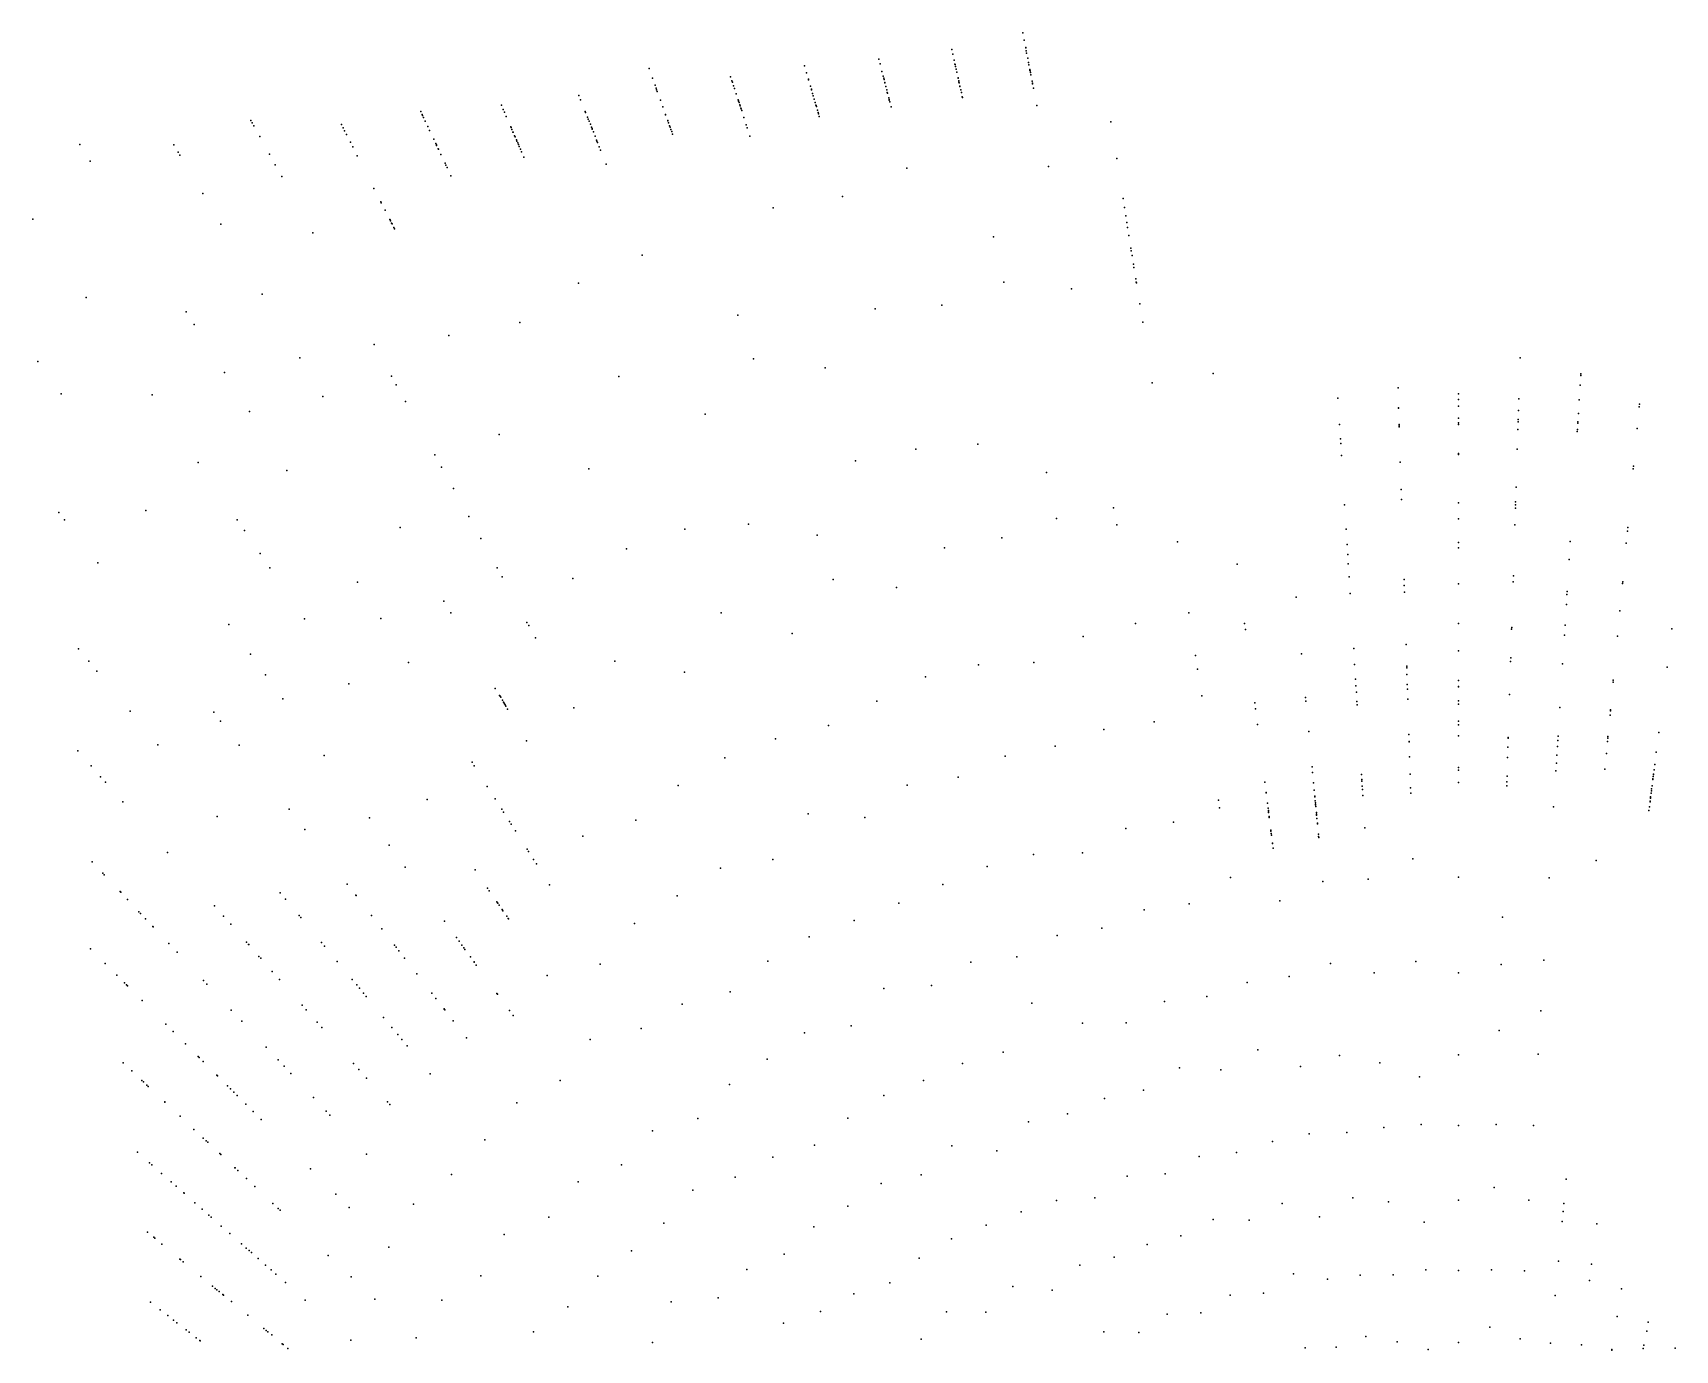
# Model space of a CAD drawing. Header units: millimetres. Extents: x -1492 to 2273, y -3124 to 2390.
# Drawn here: x -1492 to 227, y 1012 to 2390 of the extents above; entities that cross this region are included whole.
import ezdxf

# ---------------------------------------------------------------- set-up
doc = ezdxf.new("R2010")
doc.units = ezdxf.units.MM

msp = doc.modelspace()

# ---------------------------------------------------------------- linework, layer by layer
for p in [(-456, 2390.4, 1337.8), (-530.4, 2373, 1438), (-454.5, 2382.6, 1434.5), (-453, 2374.9, 1137.7), (-453, 2374.6, 957.1), (-684.4, 2355.7, 1450.8), (-606.6, 2362.7, 1442.6), (-605.4, 2357.9, 1338.3), (-529.3, 2368.1, 1334), (-527.9, 2361.7, 1233), (-527, 2357.7, 1136.8), (-526.9, 2357.4, 956.4), (-526.5, 2355.2, 868.9), (-452.4, 2371.5, 869.2), (-452, 2369.2, 1228.9), (-450.9, 2363.9, 699.2), (-450, 2359.2, 1039.3), (-449.6, 2357, 779.7), (-847.1, 2353, 1082.2), (-843.5, 2342.9, 1472.7), (-761.8, 2344.5, 1457.9), (-760.4, 2340.2, 1352.8), (-759.9, 2338.8, 1253), (-682.4, 2348.7, 1246.2), (-680.4, 2341.9, 878), (-680.2, 2341.1, 1340.2), (-603.4, 2350, 1236.2), (-602.2, 2345.2, 1139.4), (-601.6, 2343, 870.9), (-601.2, 2341.4, 1534.1), (-600.4, 2338.3, 701.4), (-600.3, 2337.9, 784.3), (-525.8, 2352.5, 1529.8), (-525.1, 2349.3, 1041.7), (-523.8, 2343.3, 616.5), (-523.7, 2342.9, 697.5), (-523.1, 2340.1, 536), (-522.8, 2338.9, 778.7), (-522.6, 2338.1, 457), (-448.7, 2352.1, 1519.6), (-448.5, 2351, 614.5), (-448.4, 2350.6, 534.9), (-448.1, 2348.8, 378.7), (-447.6, 2346.6, 455.7), (-446.4, 2339.9, 300.9), (-445.9, 2337.7, 74.8), (-920.5, 2324.9, 1478.8), (-918.7, 2320.4, 1271.6), (-840.9, 2335.6, 721.2), (-839.8, 2332.6, 892.6), (-839.2, 2330.9, 1361.9), (-838.5, 2328.9, 1261.2), (-758.6, 2334.8, 1062.4), (-757.7, 2332.1, 1153.9), (-755.9, 2326.6, 880.7), (-754, 2320.4, 626.5), (-678.3, 2334.6, 1052), (-677.3, 2331.3, 1142.4), (-677.1, 2330.7, 788.6), (-676.1, 2327, 1537.8), (-675.3, 2324.4, 621.5), (-674.3, 2321.1, 702.2), (-599.3, 2334.3, 1042.9), (-599.3, 2334.2, 381.7), (-599.3, 2334.1, 618.7), (-598.4, 2330.7, 952.7), (-597.8, 2328.1, 458.5), (-597.5, 2327.2, 537.1), (-596.3, 2322.5, 75.4), (-595.9, 2320.7, 302.7), (-521.8, 2334.6, 378.9), (-521.8, 2334.4, 302.2), (-521, 2330.8, 225.8), (-520.3, 2327.8, 150.1), (-519.4, 2323.5, 74.8), (-519.2, 2322.7, 0), (-445.8, 2337.1, 149.7), (-444.9, 2332.4, 224.4), (-1086.1, 2308.1, 1402.4), (-1084.6, 2304.9, 1298), (-1084.1, 2303.8, 1505.7), (-1001.6, 2314.6, 1491.5), (-999.7, 2310.2, 1184.5), (-998.5, 2307.4, 1382.2), (-913.9, 2308.2, 1074.3), (-913.5, 2307.1, 720.9), (-835.2, 2319.9, 1160.2), (-832.8, 2313.1, 798.8), (-829.9, 2305.1, 970), (-829.8, 2304.7, 628.9), (-829.8, 2304.7, 547.5), (-753.5, 2319.2, 792.3), (-753.4, 2318.9, 708.4), (-753, 2317.6, 544.7), (-752.2, 2315, 963.8), (-751.9, 2314, 464.1), (-751.1, 2311.7, 385), (-750.8, 2310.8, 306.9), (-750.2, 2309, 76.3), (-673.3, 2317.6, 460.4), (-672.5, 2314.8, 538.8), (-672.4, 2314.3, 954.2), (-672, 2313.2, 304.3), (-671, 2309.5, 380.9), (-670.2, 2306.9, 227.1), (-670.2, 2306.9, 151.1), (-669.8, 2305.5, 75.4), (-595.7, 2320, 150.7), (-595.2, 2318.1, 226.2), (-593.9, 2313, 0), (-441.5, 2314.3, 0), (-1263.7, 2298.7, 1336.6), (-1262.3, 2296.1, 1133.9), (-1260.6, 2293, 1438.5), (-1169, 2294.4, 1312), (-1167.2, 2290.8, 1520.5), (-1165.7, 2287.7, 1411.5), (-1083.2, 2301.9, 1100.9), (-1081.4, 2298.1, 1195.2), (-1078.6, 2292.2, 736), (-1076.7, 2288.2, 821.7), (-996.5, 2302.7, 1278.4), (-991.8, 2292, 988.8), (-991.5, 2291.2, 811.2), (-990.7, 2289.3, 1079.4), (-989.5, 2286.5, 897), (-989.4, 2286.3, 639.6), (-911.5, 2302.2, 392.2), (-910.7, 2300, 635.2), (-909.9, 2298.1, 889.9), (-908.5, 2294.7, 801.9), (-907.3, 2291.7, 77.5), (-906.8, 2290.2, 550.6), (-906.5, 2289.7, 469.8), (-905.4, 2286.7, 310.7), (-827.5, 2298.5, 466), (-827.4, 2298.2, 1550.2), (-826.7, 2296.3, 386.5), (-825.6, 2293.1, 230.4), (-825, 2291.6, 307.7), (-824.2, 2289.3, 153.1), (-823.4, 2287.1, 76.4), (-747.9, 2301.8, 152.3), (-745.4, 2294.2, 228), (-744.4, 2291.1, 0), (-669, 2302.8, 0), (-363.9, 2297.4, 0), (-1442.9, 2273.6, 1267.1), (-1344.3, 2273.2, 1345.6), (-1254.5, 2282, 1225.4), (-1163.7, 2283.9, 1109.2), (-1159.6, 2275.9, 1202), (-1157.2, 2271, 917.6), (-1072.4, 2279.1, 997.2), (-1070.3, 2274.4, 479.5), (-1069.6, 2273.1, 904.4), (-1069.4, 2272.5, 644.9), (-1067.8, 2269.1, 397.2), (-987.8, 2282.6, 722.6), (-987.4, 2281.7, 474.3), (-986, 2278.5, 555), (-985.4, 2277, 156.1), (-984.6, 2275.4, 313.2), (-983.8, 2273.4, 392.3), (-982.9, 2271.4, 234), (-981.7, 2268.5, 77.7), (-903.6, 2282.2, 1349.4), (-902, 2278.1, 154.1), (-901.6, 2277.1, 231.5), (-901, 2275.7, 1151.7), (-899.2, 2271, 967.1), (-822.5, 2284.5, 0), (-741.5, 2282.1, 1522.8), (-1431.8, 2256.1, 1361.5), (-1339.9, 2265.6, 1238.6), (-1338, 2262.4, 1137.4), (-1244.3, 2263.4, 1022.7), (-1238.2, 2252.3, 1520), (-1152.4, 2261.6, 1005), (-1067.5, 2268.5, 316.7), (-1065, 2263.2, 559.1), (-1064.9, 2263, 157.4), (-1060.6, 2253.9, 0), (-1059.7, 2251.9, 78.2), (-980.6, 2265.9, 0), (-978.1, 2260.3, 1563), (-897.9, 2267.7, 0), (-892, 2253.1, 1537.8), (-357.7, 2258.7, 71.9), (-1231.5, 2240.2, 920.4), (-1058.4, 2249.3, 235), (-1054.4, 2240.7, 1571.6), (-577.4, 2248.7, 1577.8), (-429.3, 2250.4, 1557), (-1314.1, 2222.1, 1419.2), (-1135, 2227.6, 1586.6), (-644.7, 2219.1, 1570.5), (-351.1, 2216.9, 141.2), (-1127.9, 2213.6, 637.9), (-1127.3, 2212.6, 806.8), (-1123.3, 2204.7, 472), (-717.2, 2207.2, 1577.2), (-349.6, 2207.5, 211.3), (-1491.9, 2195.3, 1352.4), (-1295.2, 2190, 1504.7), (-1118.4, 2194.9, 311.2), (-1118.2, 2194.7, 715.6), (-1118.2, 2194.6, 232.8), (-1117.8, 2193.8, 154.9), (-1116.5, 2191.3, 389.5), (-1116.1, 2190.4, 549.5), (-1114.1, 2186.5, 0), (-1113.5, 2185.4, 77.1), (-348.3, 2198.9, 281.2), (-347.2, 2192, 351.5), (-346.4, 2186.8, 422.4), (-1199.1, 2181.2, 1579.6), (-486.6, 2176.9, 1515.9), (-345, 2178.4, 493), (-854.3, 2157.8, 1577.2), (-342.9, 2164.9, 562.8), (-342.5, 2162.2, 1115.4), (-341.7, 2157.4, 1027.8), (-340.3, 2148.3, 631.9), (-339.7, 2144.8, 1193.8), (-337.8, 2132.9, 934.5), (-1252, 2117, 1560.9), (-921, 2128.4, 1576.1), (-476, 2129.4, 1585.3), (-404.9, 2122.6, 1570), (-337.3, 2129.6, 1275.2), (-337.1, 2128.6, 700.2), (-1436.3, 2113.4, 1404.8), (-1331.6, 2098.3, 1366.2), (-610.5, 2101.5, 1590), (-540.6, 2105.5, 1579.4), (-333.7, 2106.7, 767.9), (-1323.3, 2085.2, 1068.7), (-982.2, 2087.2, 1567.7), (-754.2, 2094.9, 1513.1), (-330.6, 2087.4, 836.7), (-1134.8, 2064.1, 222.7), (-1056.6, 2073.7, 1581.7), (-1486.8, 2046.5, 1288.9), (-1212.6, 2050.4, 943.1), (-737.7, 2049.1, 1582.3), (64.4, 2050.4, 1127.8), (-1291.4, 2034.9, 1425.3), (-1116.6, 2031, 753.1), (-878.8, 2030.7, 1607.6), (-662.8, 2039.7, 1558.2), (-256.9, 2033.8, 64.4), (127.8, 2031.9, 1037.4), (127.9, 2033.4, 1120.1), (-1462.3, 2012.7, 1367.7), (-1367.1, 2011.6, 1144.5), (-1111.7, 2022.1, 1568.2), (-320.6, 2023.9, 1300.4), (-63.4, 2018.9, 1110.4), (0, 2012.7, 383.9), (127.2, 2021.5, 386.4), (-1265.4, 1993.9, 1498.7), (-1188.5, 2009.7, 1586.8), (-1102, 2004.6, 511.3), (-126.3, 2008, 1106.1), (-62.8, 1998, 381.3), (-62.8, 1997.7, 446.8), (0, 2006.5, 448.5), (0, 1999.7, 1099.4), (62.7, 1995, 380.8), (63.1, 2007.4, 448.9), (126.2, 2006.4, 449.4), (189, 1999.1, 126.3), (189.2, 2001.8, 383.6), (-788.3, 1991.1, 1555.9), (-124.6, 1980.4, 714.4), (-62.2, 1980.5, 713.4), (-62.2, 1979.1, 124.6), (-62.2, 1977.9, 1170.3), (0, 1987.1, 125), (0, 1982.2, 187.4), (0, 1980.6, 1171.3), (62.3, 1983.1, 124.8), (62.4, 1985.6, 1174.9), (124.7, 1981.8, 1174.4), (124.8, 1983.3, 314.7), (125.3, 1992.1, 125.6), (-1003.8, 1970.1, 1606.4), (-503.2, 1960, 1569.7), (-123.7, 1965.5, 1164.7), (-123.4, 1960.7, 374.8), (62.1, 1975.1, 62.1), (124.1, 1973.1, 0), (124.3, 1975.1, 62.2), (186.8, 1976.2, 443.7), (-1071.4, 1948.8, 571), (-631.2, 1942.6, 1584.4), (-567.9, 1954.6, 1578.8), (-122.6, 1948, 436.3), (0, 1950, 0), (0, 1949, 61.3), (61.4, 1954.7, 309.7), (-1318.9, 1940.7, 1387.7), (-1226.3, 1932.3, 1555.3), (-1064.2, 1935.8, 0), (-910.1, 1934, 1552.9), (-431.4, 1930.1, 1534.1), (-61, 1941.1, 61), (182.8, 1934.2, 307.7), (183.1, 1936.7, 183.9), (-1051.9, 1913.4, 1586.4), (-60.1, 1912.5, 180.9), (60.2, 1914.7, 976.1), (-1373.6, 1890.6, 1382.1), (-361.1, 1893.1, 1494.9), (-119.3, 1896.2, 0), (-59.8, 1902.1, 618.3), (0, 1898.6, 751.7), (59.5, 1893, 749.9), (59.6, 1896.5, 487.2), (59.7, 1899.6, 179.7), (-1464.7, 1888.2, 1313.7), (-1458.7, 1880.5, 1212.6), (-1278.1, 1880.6, 1443), (-1035.7, 1884, 271.6), (-742.9, 1876.3, 1565.4), (-420.7, 1882.2, 1595.5), (-357.8, 1875.5, 1579.5), (0, 1881.6, 298), (58.9, 1875.3, 1552.1), (-1270.5, 1869.4, 894.9), (-1107.4, 1872.5, 1580.6), (-1023.1, 1861, 405.1), (-809.6, 1870.9, 1581.3), (-671.3, 1864.6, 1537.2), (-478.1, 1862, 1590.4), (-294.2, 1857.6, 1278.2), (-117.7, 1870.9, 177.2), (0, 1856.8, 476.7), (116.9, 1858, 176), (175.5, 1856.4, 1542.6), (176.6, 1868.7, 1031.9), (177, 1872.7, 59.1), (-1254, 1845.3, 965.5), (-870.7, 1850.3, 1586.2), (-537.8, 1851.3, 1594.8), (-116.7, 1854.7, 116.9), (-116, 1844.3, 941.6), (0, 1851.5, 1531.7), (115.7, 1839.2, 729.6), (-1423.9, 1835.6, 1373.9), (-1244, 1830.6, 1504.1), (-1006.2, 1830.3, 606.8), (-231.7, 1834.4, 292.8), (-115.4, 1834.5, 727.8), (57.3, 1822.1, 0), (-1152.2, 1815.6, 1562.3), (-1001, 1820.9, 130.7), (-926.9, 1819.2, 1583.8), (-654.6, 1818.2, 1598.7), (-588.1, 1810, 1574.4), (-114.6, 1821, 1509.4), (-57.1, 1818.1, 467), (-56.9, 1812.1, 1598.4), (-56.7, 1805.1, 0), (0, 1813.8, 1599.1), (57.1, 1815.9, 1601.7), (113.6, 1805.6, 1496.7), (171.5, 1814.1, 1077.6), (171.7, 1815.9, 0), (-1061.8, 1795.4, 751), (-170.1, 1799.7, 1593.8), (-113.5, 1803.4, 1593.1), (112.8, 1792.2, 461.1), (113.4, 1802.5, 849.9), (-1286.9, 1771.2, 1389.4), (-1207.8, 1777.2, 1561.2), (-1127.9, 1777.3, 833.4), (-1054.6, 1783.3, 1607), (-974.9, 1773.3, 1569.7), (-771.8, 1783.4, 1607.6), (-338, 1772.1, 1590.5), (-282.4, 1783.3, 1591.8), (-223.9, 1772, 1477.6), (0, 1772.2, 903), (111.4, 1770.4, 1125.8), (168.8, 1785.6, 913.9), (-973.1, 1770, 319.9), (-965.9, 1757, 63), (-697.5, 1761.6, 1567.4), (-393, 1758.4, 1588.5), (-223.1, 1766, 1569.3), (55.5, 1766.3, 1121.5), (55.6, 1768.1, 832.4), (110.7, 1760, 1554.7), (166.3, 1758.9, 453.6), (223.2, 1766.6, 1473.1), (-1444.1, 1745.6, 1339.8), (-1264.2, 1740, 1012.1), (-275.4, 1738.8, 1279), (-164.5, 1740.5, 1446.3), (-109.8, 1746, 1110.2), (-55, 1750.3, 277.4), (0, 1743.5, 1106.5), (54.6, 1736.4, 751.8), (-1433.5, 1732.8, 1145.9), (-1424.9, 1722.4, 1228.9), (-1098.7, 1731.2, 1590.5), (-882.9, 1732.8, 1608.9), (-810, 1721.3, 1573.8), (-502.3, 1728.8, 1587.2), (-444.5, 1731.4, 1575.9), (-273.1, 1724.5, 1444.4), (-108.8, 1729.3, 815.4), (-54.3, 1727.5, 1623.1), (-54.2, 1725.7, 683.6), (-54, 1718.8, 876.2), (54.4, 1732.4, 219), (108.8, 1729.8, 219), (218.1, 1726.4, 54.7), (-1248.4, 1718.3, 1443.4), (-1161.4, 1709, 1602.8), (-1008, 1704.3, 643.4), (-557.7, 1716.4, 1591.1), (-107.8, 1713.9, 440.9), (-107.4, 1706.9, 496.9), (-53.7, 1708.2, 1413.8), (-53.5, 1703.4, 737.5), (0, 1712.5, 741.1), (0, 1706.4, 215.6), (0, 1705.8, 1601.8), (161.7, 1710.6, 1090.4), (161.9, 1712.7, 217.3), (-1230.2, 1693.2, 1520.6), (-1003.5, 1696.8, 249), (-1003.1, 1696.1, 572.5), (-1002.4, 1694.9, 505.6), (-1000.5, 1691.8, 439.3), (-999.3, 1689.7, 61.7), (-998.8, 1688.9, 123.4), (-998.4, 1688.1, 185.4), (-997.7, 1687.1, 0), (-997, 1685.8, 310.2), (-608.8, 1691, 1584.5), (-268.7, 1696.3, 1612.8), (-213.4, 1689.2, 494.7), (-160.2, 1694.6, 1598.4), (-159.8, 1690.8, 933.6), (-107, 1700.2, 1599.8), (-106.4, 1690.5, 550.4), (-106.1, 1687.2, 731.5), (-53.2, 1693.1, 492.1), (0, 1691.1, 795.8), (0, 1687.9, 607.7), (53.4, 1697.7, 1595), (106, 1684.4, 730.4), (-1390.2, 1680.4, 1384), (-1302.5, 1679.2, 1348.7), (-1295.5, 1670.1, 994.6), (-995.1, 1682.5, 372.9), (-925.8, 1684, 1589.7), (-318.4, 1669.1, 1595.7), (-212.6, 1682.9, 1592.9), (0, 1670.1, 542.6), (158.5, 1676.3, 666.7), (158.9, 1680.7, 490.5), (159, 1681.8, 794.9), (-714.7, 1651.5, 1586.5), (-659.4, 1665.5, 1579.2), (-371.3, 1661.2, 1598.4), (-210.5, 1666.6, 1303), (-156.8, 1659, 985.5), (-52, 1656, 209.3), (0, 1666.1, 484), (0, 1654.6, 1654.6), (51.9, 1652.8, 480.4), (51.9, 1652.3, 595.2), (104.1, 1654.2, 481.5), (156.2, 1652.3, 597.5), (156.2, 1652.2, 539.2), (156.3, 1653.8, 718.8), (209.5, 1658, 264.7), (-1444.8, 1638.8, 1113.2), (-1361.2, 1645.3, 1004.8), (-1275.9, 1644.9, 1414.8), (-1187.1, 1633.9, 1566.6), (-975.5, 1649.4, 1585.3), (-474.5, 1633.2, 1597.1), (-422, 1643.7, 1593.6), (-51.8, 1648.7, 776.2), (-51.8, 1648.2, 1046.5), (51.6, 1642.6, 534), (102.8, 1634.4, 1112.9), (103.4, 1643.3, 592.8), (103.8, 1649.7, 537.1), (154.7, 1636.1, 1116.9), (155.9, 1648.8, 1284.7), (206.9, 1637.6, 1280.4), (-1431, 1623.2, 1279.7), (-1032.4, 1626.9, 626.1), (-1030.1, 1623.2, 181.7), (-767.8, 1631.6, 1589.8), (-153.4, 1622.3, 1034.2), (-152.8, 1616.2, 527.5), (-51.3, 1632.6, 1186.7), (0, 1621.3, 1177.9), (0, 1618.6, 1100), (51.3, 1631.8, 1109.6), (101.8, 1618.1, 1177.9), (102.3, 1626, 1530), (153.1, 1619.7, 1182), (204.5, 1619.1, 965.1), (205.2, 1624.7, 1112.9), (-1421, 1611.8, 1181.3), (-1416, 1606.2, 1358.9), (-1016.5, 1601.7, 1569.3), (-816.6, 1602.7, 1585.8), (-577.1, 1602.9, 1599.8), (-523.5, 1611.2, 1590.9), (-202.9, 1606.2, 700.6), (-151.8, 1605.5, 580.6), (-101.5, 1614, 1175), (-101.2, 1609, 203.7), (-101.1, 1607.2, 1094.4), (-100.8, 1601.8, 254.2), (-100.6, 1598.5, 1242.4), (-50.7, 1614.5, 1097.8), (-50.3, 1600.1, 1600.9), (0, 1605.6, 1245.4), (50.4, 1602.2, 1603), (50.5, 1606.4, 1246.7), (50.7, 1612.4, 1172), (202, 1599, 580.3), (202.4, 1602.1, 101.6), (203.2, 1608.9, 701.8), (203.4, 1609.7, 826.7), (203.6, 1612, 472.1), (203.9, 1614.2, 1032.5), (203.9, 1614.1, 1182), (204, 1614.5, 894.6), (-1397.8, 1585.5, 994.6), (-1079.3, 1588.1, 1588.5), (-1008.2, 1588.7, 420.6), (-251.4, 1587.4, 1246.7), (-201.5, 1595.2, 1092.7), (-201.5, 1595.1, 101.2), (-200.1, 1584.1, 1596.7), (-151, 1597.6, 817.6), (-150.4, 1591.5, 357.3), (-150.4, 1590.8, 1085.9), (-150, 1586.7, 1157.9), (-149.8, 1584.5, 748.9), (-149.6, 1582.7, 1233.2), (-149.6, 1582.3, 303.2), (-100.2, 1592.1, 1595.2), (-50.1, 1594.5, 1237.5), (200.3, 1585.4, 0), (200.4, 1586.2, 752.4), (200.8, 1589.8, 358.2), (200.8, 1589.5, 305.6), (200.9, 1590.6, 202.5), (201.4, 1594.6, 522.2), (201.8, 1597.1, 413.3), (-1299, 1570.2, 1385), (-1223.8, 1577.7, 1450.7), (-1139.8, 1568.9, 839.2), (-1001.2, 1577.7, 672.7), (-999.3, 1574.7, 0), (-993, 1564.8, 234.1), (-861.1, 1566.4, 1575.9), (-680.6, 1572.8, 1609.4), (-621.2, 1569.1, 1584.7), (-298.4, 1564.2, 1592.4), (-250.1, 1579.1, 1598.8), (-199.4, 1578.8, 1156.2), (-199.1, 1576.3, 747.7), (-199.1, 1575.7, 1007.9), (-199, 1575.6, 939.2), (-198.9, 1574.5, 872.5), (-198.3, 1570, 626.5), (-198.2, 1569.1, 805.8), (-149.4, 1580.8, 99.9), (-148.8, 1574.5, 626.2), (-148.7, 1572.7, 458.9), (-148.6, 1572.3, 250.1), (-148.6, 1571.5, 683.1), (-148.2, 1568, 148.9), (99.4, 1580.3, 1228.3), (199.1, 1576.4, 150.2), (199.6, 1580.2, 630.6), (-1207.3, 1556.5, 1528), (-991.5, 1562.3, 116.4), (-986.9, 1555.1, 535.1), (-916.4, 1549.6, 1587.2), (-348.1, 1557.5, 1595.9), (-196.6, 1555.9, 509.6), (-196.4, 1554.8, 402.4), (-196.1, 1552.3, 563.3), (-195.9, 1550.5, 298.1), (-147.8, 1563.1, 403.1), (-147.7, 1562.6, 198.3), (-146.7, 1551.6, 1558.5), (-146.5, 1549.3, 48.9), (-146.3, 1548.1, 0), (-98, 1558.2, 49.1), (-1351, 1532.4, 1388.3), (-1119.1, 1540.3, 1575.1), (-974.7, 1535.8, 467), (-973.3, 1533.6, 287.7), (-444.7, 1530.5, 1593.8), (-393.4, 1532.1, 1581.8), (-194.8, 1542.4, 196.4), (-194.8, 1542.4, 347.5), (-194.8, 1541.8, 0), (-194.2, 1536.9, 146.4), (-1429.9, 1522.7, 1325.6), (-1102.3, 1517.2, 742.5), (-1029.2, 1514.4, 1614.3), (-967.9, 1525.2, 344.6), (-965, 1520.7, 1587.8), (-772.4, 1516, 1597.7), (-717.6, 1525, 1582.7), (-493.2, 1517.8, 1595.9), (-48, 1525.8, 1625.6), (144.1, 1524.2, 1349.7), (-1418.7, 1510.8, 1056), (-1417.2, 1509.1, 974.2), (-1163.2, 1499.5, 1570), (-1016.2, 1495.3, 587.4), (-951.2, 1498.8, 55.8), (-539.6, 1498.9, 1593.1), (-238.6, 1506.4, 1624.1), (-142, 1502.1, 1606.7), (-94.6, 1504.4, 1605.2), (0, 1506.7, 1604.5), (94.7, 1506, 1509), (-1400.7, 1491.6, 1124.9), (-1400, 1490.8, 1209.5), (-1392.8, 1483.2, 1382.7), (-1233, 1490.4, 1405.4), (-1227.4, 1483.7, 762.4), (-1154, 1487.7, 745.5), (-1153.7, 1487.3, 814.5), (-1014.3, 1492.4, 463.3), (-1006.5, 1481, 283.6), (-1005.6, 1479.7, 519.8), (-1005.3, 1479.3, 643.9), (-817.6, 1487.1, 1593.6), (-585.7, 1479.3, 1591), (-282.1, 1478.7, 1603), (-187.2, 1481.9, 1590.6), (-1380.9, 1470.5, 655.4), (-1379.2, 1468.7, 797.7), (-1374, 1463.1, 868.6), (-1301.8, 1476.7, 851.9), (-1292.5, 1466, 773.8), (-1213.3, 1466.7, 1476.5), (-1211.5, 1464.5, 822.5), (-1137.7, 1466.7, 539.3), (-1003.9, 1477.2, 168.8), (-1001, 1472.9, 339.7), (-1000.4, 1472.1, 224.8), (-1000, 1471.5, 397.7), (-996.1, 1465.7, 55.7), (-994.6, 1463.5, 111.3), (-994.3, 1463.1, 0), (-632.4, 1461.4, 1592.4), (-329.1, 1472.4, 1606.7), (46, 1464.9, 1560.7), (-1366.5, 1455.2, 512.5), (-1366.1, 1454.7, 718.5), (-1284.9, 1457.4, 699.5), (-1126.8, 1452.6, 597.3), (-1061.3, 1460.7, 1591.8), (-862.4, 1458.2, 1590.9), (-679.5, 1444.1, 1595.9), (-420, 1445.6, 1603), (-373.2, 1453.4, 1597.9), (-1431.5, 1431.5, 1197.3), (-1349.5, 1437.1, 440.6), (-1341, 1428.1, 569.1), (-1268.5, 1438.8, 1393.6), (-1266.3, 1436.3, 556.3), (-1266.1, 1436.1, 622.1), (-1189.9, 1438.3, 672.1), (-1186.6, 1434.4, 1540), (-1113.5, 1435.5, 1601.7), (-1111.8, 1433.3, 653.1), (-1108.9, 1429.6, 464.6), (-1048.7, 1443.4, 458.1), (-1045.9, 1439.6, 578.2), (-1043, 1435.6, 638.9), (-1040.9, 1432.7, 223.7), (-1039.8, 1431.1, 280.2), (-1416.3, 1416.3, 1020.6), (-1255.3, 1423.8, 424.3), (-1253.5, 1421.8, 486.7), (-1173.4, 1418.4, 351.2), (-1103, 1421.9, 402.3), (-1034, 1423.2, 166.3), (-1030.2, 1418, 391.8), (-1030, 1417.7, 334.3), (-1027.9, 1414.7, 508), (-898.4, 1415.6, 1574.5), (-722.9, 1418.8, 1592.4), (-510.4, 1417.6, 1604.5), (-462.4, 1423.2, 1593.5), (-133.9, 1416.2, 1613.5), (-44.6, 1418.5, 1609.7), (44.5, 1415.2, 1606), (89.3, 1419.7, 1514.8), (-1404.2, 1404.2, 1260.3), (-1396, 1396, 1341.7), (-1393.8, 1393.8, 709.7), (-1393, 1393, 1083), (-1313.2, 1398.5, 366), (-1309.8, 1394.8, 1390.1), (-1241.4, 1408.1, 358.1), (-1233.8, 1399.5, 295.5), (-1157.8, 1399.5, 287.7), (-1153, 1393.8, 587.8), (-1090.3, 1405.6, 339.3), (-953.9, 1403.6, 1593.6), (-551.6, 1393.2, 1595.7), (-221.2, 1396.5, 1603.7), (-177.2, 1402.7, 1603.7), (-88.5, 1406.5, 1598.5), (0, 1406.6, 1595.5), (-1377.4, 1377.4, 771.2), (-1150.2, 1390.4, 463.3), (-1145.9, 1385.1, 401.8), (-1145.9, 1385.1, 522.3), (-1143.2, 1381.9, 1581.2), (-1074.5, 1385.3, 277.7), (-1070.2, 1379.7, 220.6), (-1006.3, 1385, 0), (-1005.8, 1384.3, 53.8), (-762.4, 1386.8, 1582.5), (-601.6, 1390.3, 1613.2), (-446.7, 1374.9, 1639.7), (-307.7, 1376.6, 1600), (-263.6, 1381.7, 1595.5), (-1284.3, 1367.6, 237), (-1210.2, 1372.7, 1419.5), (-1205.9, 1367.8, 230.4), (-1125, 1359.9, 223), (-1061.7, 1368.8, 163.7), (-1061.6, 1368.6, 0), (-1061, 1367.9, 54.4), (-993.2, 1367, 106.3), (-989.4, 1361.7, 1580.6), (-812.4, 1373.7, 1595.9), (86, 1366.9, 1553.5), (-1352.9, 1352.9, 1390.1), (-1345, 1345, 618), (-1273.1, 1355.8, 294.6), (-1194.4, 1354.8, 1494.1), (-1189.7, 1349.4, 170.1), (-1116.2, 1349.3, 165.5), (-1110.1, 1341.9, 109.6), (-1052.1, 1356.4, 108), (-855.5, 1348.1, 1596.7), (-684.6, 1343.7, 1605.9), (-635.7, 1350.9, 1589.9), (-393.4, 1353.9, 1599.2), (-347.7, 1354.1, 1585.7), (42.3, 1346.2, 1628.1), (-1332.3, 1332.3, 547.4), (-1247.8, 1328.8, 172.3), (-1105.9, 1336.8, 0), (-1100.3, 1330, 54.2), (-1038.3, 1338.6, 1590.9), (-908.6, 1336.9, 1616.4), (-476.5, 1323.4, 1595.5), (-210, 1325.9, 1622.7), (-1397.6, 1312.4, 1302.9), (-1319, 1319, 117.4), (-1318, 1318, 806.6), (-1313.6, 1313.6, 477), (-1235.4, 1315.6, 1399.9), (-1229.1, 1308.8, 113), (-1156.3, 1311.6, 110), (-723.5, 1316.1, 1599.4), (-519.3, 1311.5, 1600), (-292.1, 1307, 1618.8), (-165.3, 1308.4, 1594.2), (-124.8, 1320, 1602.7), (-82.6, 1312.4, 1589.6), (0, 1320.7, 1596.5), (83.1, 1321.3, 1600.4), (-1388.5, 1303.9, 1208.8), (-1377.9, 1293.9, 1117.8), (-1376.3, 1292.4, 962), (-1372.8, 1289.1, 1035.3), (-1299.4, 1299.4, 864.8), (-1298.7, 1298.7, 410.5), (-1222, 1301.3, 56.1), (-1150.8, 1305.4, 1534.2), (-1142.8, 1296.3, 54.3), (-1076.2, 1300.8, 1585.4), (-940.1, 1294, 1599.5), (-762.8, 1289.8, 1595.7), (-559.9, 1294, 1599.2), (-248.9, 1304.9, 1605.8), (-40.8, 1297.8, 1569.5), (-1371.2, 1287.6, 1366.6), (-1288.4, 1288.4, 57.3), (-1285, 1285, 346.7), (-1281.7, 1281.7, 1406), (-1278.1, 1278.1, 286.3), (-1198.4, 1276.1, 1448.2), (-601.4, 1278.1, 1602.2), (-370.4, 1275, 1605), (-329.6, 1283.6, 1601.9), (-1353.9, 1271.4, 668.7), (-1353.7, 1271.2, 0), (-1337.9, 1256.4, 726.7), (-1269.1, 1269.1, 226.7), (-1261.5, 1261.5, 0), (-1184.9, 1261.8, 0), (-1181, 1257.7, 1521), (-1120.9, 1271.4, 0), (-1118.4, 1268.6, 1588.2), (-985.5, 1270.5, 1608), (-409.1, 1259.1, 1600.4), (-1323.4, 1242.7, 114.2), (-1253.1, 1253.1, 167.5), (-843.4, 1241.1, 1597.9), (-796, 1254.2, 1581.9), (-639.2, 1254.5, 1597), (-450.2, 1250.5, 1606.5), (-156.4, 1238, 1608.8), (-117.1, 1239.3, 1604.8), (-78.3, 1244.8, 1608), (-39.2, 1247.9, 1609.6), (0, 1246.7, 1607.2), (39.2, 1247.9, 1609.6), (78.4, 1246.6, 1610.3), (-1313.7, 1233.6, 56.6), (-1310.4, 1230.6, 401.8), (-1308.9, 1229.2, 583.4), (-1019.1, 1231.9, 1598.8), (-674.1, 1226.2, 1587.2), (-530.4, 1225.6, 1614.2), (-483.1, 1220.3, 1586.5), (-194.8, 1230.1, 1605.6), (-1382.4, 1218.8, 1339), (-1369.9, 1207.7, 1159), (-1367.4, 1205.5, 1238.8), (-1296.3, 1217.3, 456.6), (-1295.4, 1216.5, 1378.4), (-1142.7, 1216.9, 1567.6), (-876, 1205.6, 1587), (-717.7, 1213.6, 1599.2), (-271.4, 1214.2, 1604), (-232.5, 1218.6, 1599.3), (-1357.2, 1196.5, 1070), (-1347.2, 1187.7, 1393.1), (-1280.5, 1202.5, 760.1), (-1280.3, 1202.3, 510.3), (-1277.3, 1199.5, 165.6), (-1268.5, 1191.2, 219.8), (-1201.4, 1201.4, 1405.5), (-1054, 1195.5, 1593.8), (-921.4, 1187.8, 1600.8), (-756.9, 1192.7, 1602.2), (-604.2, 1185.9, 1608.8), (-562.3, 1195, 1596.5), (-346.8, 1193.6, 1602.4), (-307.1, 1196.2, 1592.2), (112.5, 1190.5, 1541.6), (-1342, 1183.2, 56.2), (-1334.1, 1176.1, 111.9), (-1333.7, 1175.8, 977.5), (-1259.5, 1182.8, 329.6), (-1174.9, 1174.8, 1464.8), (-801.4, 1179.2, 1617.2), (-380.5, 1171.1, 1587.4), (-110.7, 1170.9, 1618.8), (37.1, 1182, 1627.7), (-1322.3, 1165.8, 698), (-1314.9, 1159.3, 0), (-1307.8, 1153, 627.7), (-1240.7, 1165.1, 800.9), (-1235.1, 1159.9, 1401.7), (-1233.3, 1158.2, 268), (-1160.8, 1160.8, 1541.6), (-1093.5, 1164.4, 1597.3), (-639, 1162.4, 1603.4), (-457.8, 1156.3, 1603.2), (-420.6, 1168.3, 1600.8), (-184.5, 1165.2, 1623.7), (-73.4, 1166.8, 1609.1), (0, 1168.5, 1608.3), (73.5, 1168.6, 1611.6), (109.4, 1156.8, 1091.2), (110.1, 1165.1, 1610.8), (-1372, 1135, 1293.7), (-1305.2, 1150.7, 753), (-1294.8, 1141.5, 560.9), (-952.1, 1150.9, 1590.6), (-831.5, 1144.4, 1604.5), (-674.6, 1140.7, 1601.9), (-494.4, 1142.4, 1604.8), (-256.7, 1148.4, 1619.7), (-219, 1147.8, 1608.3), (-145.4, 1151.1, 1597), (-36, 1145.6, 1577.6), (108.3, 1146.2, 1305.9), (144.5, 1143.8, 1016.4), (-1365.5, 1129.7, 1124.7), (-1364.4, 1128.7, 1373.5), (-1356.9, 1122.5, 0), (-1285.8, 1133.6, 498), (-1273.6, 1122.9, 436), (-1268.7, 1118.5, 1399.2), (-1119.5, 1119.5, 1583.2), (-998.7, 1132.8, 1608.1), (-530.8, 1128, 1607.2), (-326, 1122.1, 1608.3), (-290.5, 1131.2, 1607.5), (-1338.1, 1106.9, 109.3), (-1337.6, 1106.6, 1179.8), (-1334.6, 1104.1, 54.4), (-1265.7, 1115.9, 377.2), (-1263.2, 1113.7, 858), (-1256.3, 1107.6, 319.5), (-1248.4, 1100.6, 263.6), (-1182.8, 1110.7, 1430.4), (-865.4, 1115.6, 1601.5), (-705.6, 1111.9, 1591.9), (-564.6, 1108, 1603.2), (-396.2, 1100.5, 1609.9), (-360.4, 1109.1, 1605.1), (104.4, 1104.8, 1341.5), (139.2, 1101.6, 1528.2), (-1316, 1088.7, 938.9), (-1242.7, 1095.6, 779.6), (-1237.6, 1091.1, 208.4), (-1159, 1088.3, 1493), (-1023, 1089.3, 1591.3), (-900.8, 1088.9, 1603), (-744.9, 1096.1, 1601.9), (-172.9, 1091.4, 1626), (-137.2, 1085.8, 1610.3), (-103, 1090.1, 1611.2), (-68.6, 1090.5, 1607.8), (-34.4, 1095.5, 1612.8), (0, 1094.9, 1611.2), (34.4, 1095.5, 1612.8), (68.9, 1094.5, 1613.6), (137, 1084.6, 1608.7), (-1303.8, 1078.6, 1399.8), (-1301, 1076.3, 668.5), (-1299.3, 1074.9, 489.9), (-1297.1, 1073, 547), (-1293.3, 1069.9, 604.3), (-1292.6, 1069.3, 992.1), (-1227.7, 1082.4, 154.7), (-774.8, 1066.4, 1593.4), (-633, 1070.4, 1603.2), (-595, 1082.2, 1592.2), (-466.6, 1078.3, 1617.2), (-425.4, 1074.4, 1590.5), (-239, 1069.1, 1612), (-204.3, 1071.1, 1604.5), (101, 1068.8, 1579.7), (170.4, 1075.9, 1602.9), (-1368.9, 1061.8, 952.4), (-1358.6, 1053.8, 1333.7), (-1284.2, 1062.4, 721.2), (-1206.9, 1064, 1418.5), (-1134, 1064.9, 1555.6), (-1063.9, 1063.9, 1602.3), (-932, 1057.1, 1598.5), (-823.9, 1062.2, 1625), (-667.7, 1052.1, 1606.4), (-535.8, 1051.6, 1624.5), (-494.8, 1051.5, 1599.4), (-304.9, 1049.3, 1607.8), (-269.8, 1050.7, 1596.3), (-1350.8, 1047.8, 1161.8), (-1344.6, 1043, 1006.4), (-1341.1, 1040.3, 1233.2), (-1331.6, 1032.9, 1069.5), (-1267, 1048.2, 313.7), (-1250.1, 1034.1, 763.4), (-1247.8, 1032.3, 415.8), (-706.6, 1039.7, 1620.6), (32.6, 1035.8, 1632.9), (165.8, 1046.9, 934.4), (196.8, 1031.6, 925.8), (198.5, 1040.8, 1559.1), (-1328.5, 1030.4, 1390.9), (-1320.9, 1024.6, 661.9), (-1317.3, 1021.8, 52.4), (-1317, 1021.5, 104.9), (-1246, 1030.8, 361.5), (-1242, 1027.5, 255.3), (-1230.9, 1018.3, 814), (-1229.9, 1017.5, 1407.3), (-1159.2, 1022, 1451.2), (-1090.8, 1024.4, 1593.5), (-967.9, 1030.7, 1603.7), (-843.5, 1019.6, 1599.6), (-562.4, 1023, 1606.7), (-371.1, 1030.7, 1612), (-334.7, 1030.1, 1593.8), (-160.6, 1014, 1617.7), (-128.2, 1014.8, 1611.8), (-97, 1025.8, 1623.6), (-64.2, 1020.3, 1611), (0, 1019.7, 1606.8), (64.4, 1023.5, 1616), (96.3, 1018.9, 1612.7), (128.5, 1017, 1615.2), (194, 1016.8, 972.1), (-1225.1, 1013.5, 150.3), (-31.8, 1012.2, 1595.8), (160.2, 1011.6, 961.8), (160.4, 1012.4, 1615.2), (193.3, 1013.4, 1031.7), (226.6, 1013.8, 975.5)]:
    msp.add_point(p)

doc.saveas('drawing.dxf')
